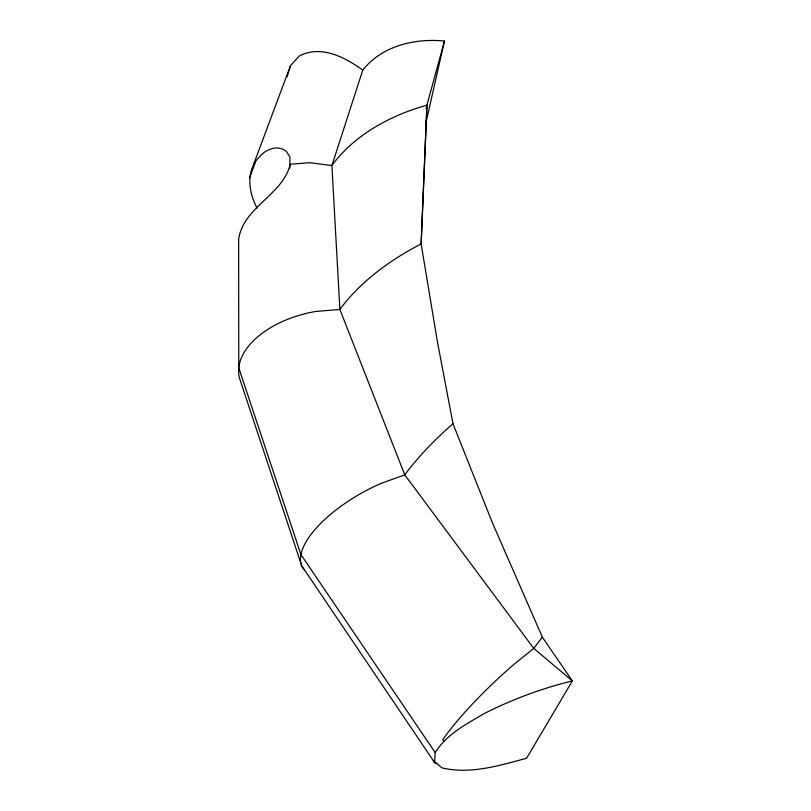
<?xml version="1.0" encoding="UTF-8"?>
<svg xmlns="http://www.w3.org/2000/svg" width="811" height="811" viewBox="0 0 811 811"><rect width="100%" height="100%" fill="white"/><g stroke="black" fill="none" stroke-linecap="round" stroke-linejoin="round"><path stroke-width="1.22" d="M435.213 752.598L300.911 554.572L238.769 367.819L238.647 239.133C243.614 206.562 282.583 195.339 290.308 164.207L309.66 162.707L331.902 165.545A185.111 127.57 0.7 0 1 426.921 105.187L421.132 243.959L437.443 341.938L453.004 423.768L492.024 521.878L542.346 637.152L572.353 680.936L526.552 758.285C499.262 765.554 470.279 774.647 441.975 767.875L433.348 760.688L301.702 565.774L240.563 381.332A83.381 48.569 -11.6 0 1 315.986 311.414L339.88 309.457A196.404 111.634 -17 0 1 420.21 244.425L421.132 243.959L426.921 105.187L444.448 41.067C414.897 38.026 381.9 45.862 362.781 70.091L331.902 165.545L339.88 309.457L404.77 474.881L533.75 648.374L572.353 680.936C541.86 688.357 512.329 699.325 484.339 713.508C466.335 724.111 446.567 734.29 435.213 752.598L434.615 761.813M289.831 167.938L289.943 156.827L286.395 151.566C278.426 144.419 266.069 149.021 260.067 156.29C245.48 169.945 248.379 192.025 257.087 208.082M426.089 108.877L426.921 105.187M425.471 124.864L444.448 41.067M287.114 76.802L290.52 65.59L299.107 56.111C320.619 44.564 345.02 57.175 362.781 70.091M253.772 163.923L290.52 65.59M249.484 178.116L255.201 162.778M542.346 637.152L533.75 648.374L513.809 664.503A96.55 16.544 -43.7 0 0 442.806 739.673L444.104 740.828M453.004 423.768L448.878 427.356A207.383 81.262 -31.8 0 0 404.77 474.881L381.322 483.295A90.021 36.769 -28.6 0 0 304.084 569.687M437.119 763.496A96.55 16.544 -43.7 0 1 433.348 760.688"/></g></svg>
